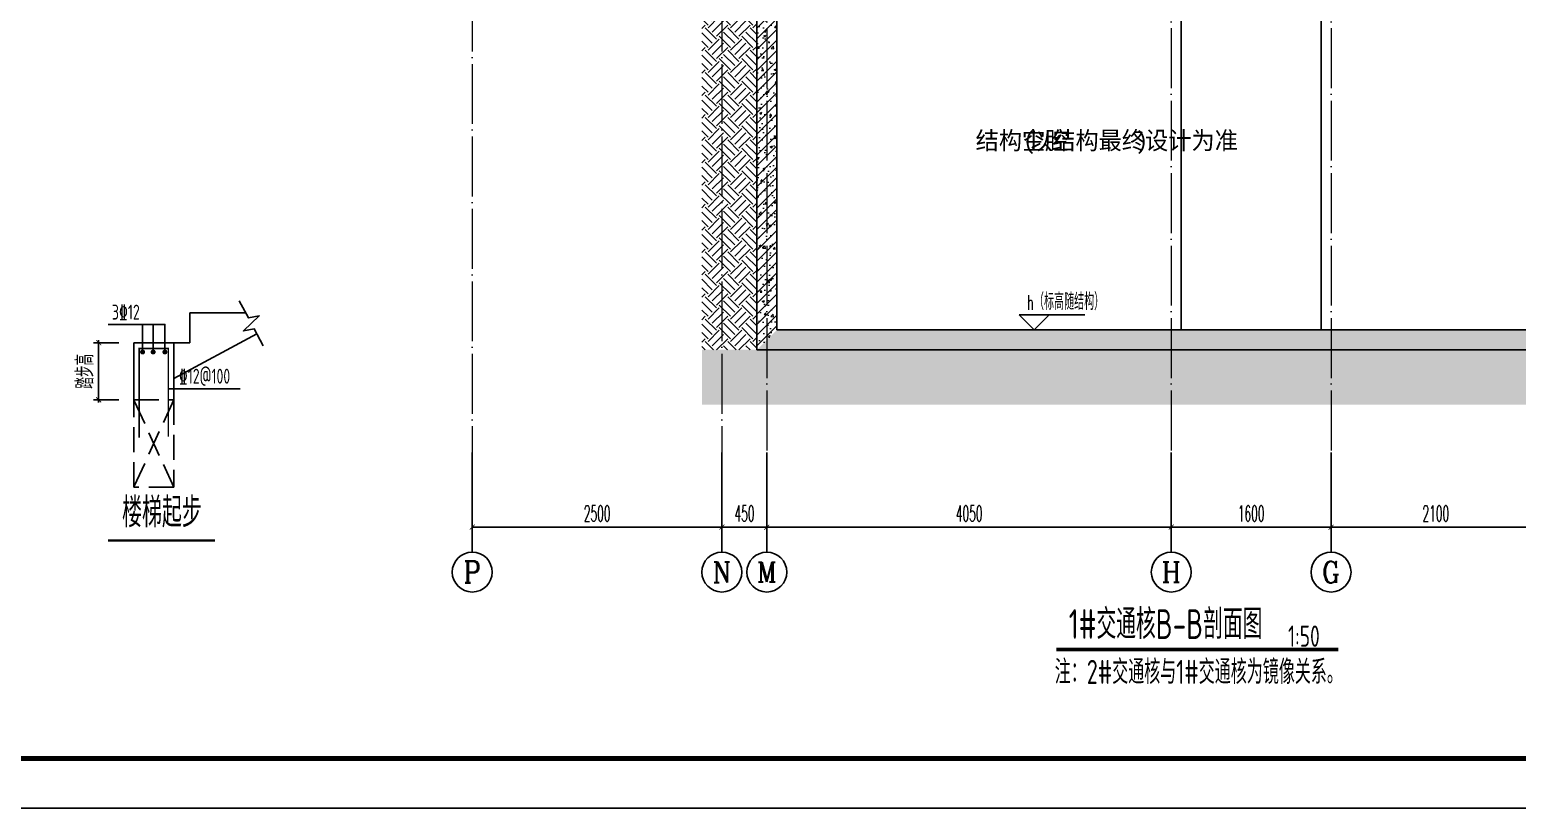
# Model space of a CAD drawing. Extents: x 826826 to 1642106, y -156213 to 399140.
# Drawn here: x 1555329 to 1570225, y 327062 to 334864 of the extents above; entities that cross this region are included whole.
import ezdxf
from ezdxf.enums import TextEntityAlignment as Align

# ---------------------------------------------------------------- set-up
doc = ezdxf.new("R2010")
doc.units = 0
doc.header["$LTSCALE"] = 1000
doc.linetypes.add('DASH', pattern=[0.35, 0.25, -0.1])
doc.linetypes.add('DOTE', pattern=[2.42, 2, -0.2, 0.02, -0.2])
doc.layers.get('0').update_dxf_attribs({"linetype": 'CONTINUOUS'})
doc.layers.get('DEFPOINTS').update_dxf_attribs({"linetype": 'CONTINUOUS'})
for name, color, linetype in [('-TK', 7, 'CONTINUOUS'), ('AXIS', 3, 'CONTINUOUS'), ('AXIS_TEXT', 4, 'CONTINUOUS'), ('DIM', 2, 'CONTINUOUS'), ('DIM_ELEV', 3, 'CONTINUOUS'), ('DIM_SYMB', 3, 'CONTINUOUS'), ('NUM', 7, 'CONTINUOUS'), ('PUB_TEXT', 2, 'CONTINUOUS'), ('REIN', 6, 'CONTINUOUS'), ('S_E_STAIR', 4, 'CONTINUOUS'), ('TEXT', 2, 'CONTINUOUS'), ('THIN', 7, 'CONTINUOUS'), ('WALL', 5, 'CONTINUOUS'), ('看线', 251, 'CONTINUOUS'), ('结构大样', 132, 'CONTINUOUS')]:
    doc.layers.add(name, color=color, linetype=linetype)
for name, color, linetype, lineweight in [('DOTE', 251, 'DOTE', 9), ('PUB_HATCH', 8, 'CONTINUOUS', 9), ('填充', 251, 'CONTINUOUS', 5)]:
    doc.layers.add(name, color=color, linetype=linetype, lineweight=lineweight)
doc.styles.add('_TCH_AXIS', font='COMPLEX', dxfattribs={"bigfont": 'GBCBIG'})
doc.styles.add('_TCH_DIM', font='SIMPLEX.shx', dxfattribs={"width": 0.7, "bigfont": 'GBCBIG.shx'})
doc.styles.add('_TCH_DIM_T3', font='SIMPLEX.shx', dxfattribs={"width": 0.494118, "bigfont": 'GBCBIG.shx'})
doc.styles.add('COMPLEX', font='COMPLEX')
doc.styles.add('TSSD_DIMENSION', font='Tssdeng.shx', dxfattribs={"width": 0.7, "bigfont": 'tssdchn.shx'})
doc.styles.add('TSSD_Norm', font='Tssdeng.shx', dxfattribs={"bigfont": 'tssdchn.shx'})
doc.styles.add('TSSD_REIN', font='tssdeng.shx', dxfattribs={"width": 0.7, "height": 300, "bigfont": 'tssdchn.shx'})
doc.dimstyles.new('_TCH_ARCH&&50', dxfattribs={"dimtxt": 157.5, "dimasz": 50, "dimexe": 125, "dimexo": 150, "dimgap": 58.75, "dimtad": 1, "dimdec": 0, "dimzin": 0, "dimdsep": 46, "dimtxsty": '_TCH_DIM_T3', "dimblk": 'ARCHTICK', "dimcen": 0.09, "dimclrt": 7, "dimazin": 0, "dimtfac": 1, "dimtdec": 0, "dimtix": 1, "dimtmove": 2, "dimatfit": 3, "dimldrblk": 'ARCHTICK', "dimfxl": 0, "dimtolj": 1, "dimtzin": 0, "dimarcsym": 0})
doc.dimstyles.new('TSSD_50_50', dxfattribs={"dimtxt": 175, "dimasz": 50, "dimexe": 50, "dimexo": 150, "dimgap": 50, "dimtad": 1, "dimdec": 0, "dimzin": 0, "dimdsep": 46, "dimtxsty": 'TSSD_DIMENSION', "dimblk": 'ARCHTICK', "dimcen": 0, "dimdle": 25, "dimclrt": 7, "dimadec": 0, "dimazin": 0, "dimtfac": 1, "dimtdec": 0, "dimtix": 1, "dimtmove": 2, "dimatfit": 3, "dimfxl": 0, "dimtolj": 1, "dimtzin": 0, "dimarcsym": 0})
pattern_1 = [(45, (604796.58, 429134.24), (-53.0330086, 53.0330086), []), (50, (604796.58, 429134.24), (215.178055, -18.82564), [22.5, -247.5]), (355, (604796.58, 429134.24), (-41.6254, 225.65764), [18, -198]), (100.4514, (604814.52, 429132.67), (173.552815, 206.831863), [19.122057, -210.342634]), (46.1842, (604796.58, 429194.24), (320.172315, -49.655704), [33.75, -371.25]), (96.6356, (604823.26, 429190.1), (280.39881, 292.23536), [28.68309, -315.5139]), (351.1842, (604796.6, 429194.24), (280.39858, 292.23558), [27, -297]), (21, (604826.58, 429179.24), (179.072116, -120.785667), [22.5, -247.5]), (326, (604826.58, 429179.24), (72.9946, 217.545014), [18, -198]), (71.4514, (604841.5, 429169.18), (252.06679, 96.75915), [19.122057, -210.342634]), (37.5, (604796.58, 429134.24), (3.6479566, 99.868156), [0, -195.6, 0, -201, 0, -198.75]), (7.5, (604796.58, 429134.24), (78.920861, 118.323514), [0, -114.6, 0, -191.1, 0, -75.75]), (327.5, (604729.68, 429134.24), (160.146731, -6.7664615), [0, -75, 0, -234, 0, -310.5]), (317.5, (604699.68, 429134.24), (174.95585, 30.031495), [0, -97.5, 0, -155.4, 0, -220.5])]

# ---------------------------------------------------------------- blocks, each defined once
blk = doc.blocks.new('A1')
blk.add_lwpolyline([(0, 59400), (0, 0), (84100, 0), (84100, 59400)], close=True)
at = {"const_width": 100}
blk.add_lwpolyline([(2500, 58400), (2500, 1000), (83100, 1000), (83100, 58400)], close=True, dxfattribs=at)
blk = doc.blocks.new('_ArchTick')
at = {"color": 0, "linetype": 'ByBlock', "const_width": 0.15}
blk.add_lwpolyline([(-0.5, -0.5), (0.5, 0.5)], dxfattribs=at)
blk = doc.blocks.new('*D2233')
at = {"layer": 'DEFPOINTS', "color": 0}
for p in [(1556019, 331727), (1556371, 331727), (1556371, 331155)]:
    blk.add_point(p, dxfattribs=at)
at = {"layer": 'DIM', "color": 0, "lineweight": -2}
for p, q in [((1556221, 331727), (1555969, 331727)), ((1556019, 331130), (1556019, 331752)), ((1556221, 331155), (1555969, 331155))]:
    blk.add_line(p, q, dxfattribs=at)
at = {"layer": 'DIM', "color": 0, "lineweight": -2, "xscale": 50, "yscale": 50, "zscale": 50}
for p, rotation in [((1556019, 331727), 90), ((1556019, 331155), 270)]:
    blk.add_blockref('_ArchTick', p, dxfattribs=dict(at, rotation=rotation))
at = {"layer": 'DIM', "color": 7, "insert": (1555881, 331441), "char_height": 175, "attachment_point": 5, "rotation": 90, "style": 'TSSD_DIMENSION'}
blk.add_mtext('\\A1;踏步高', dxfattribs=at)
blk = doc.blocks.new('*D2286')
at = {"layer": 'AXIS', "color": 0, "lineweight": -2}
for p, q in [((1568360, 330479), (1568360, 329754)), ((1570460, 330479), (1570460, 329754)), ((1568360, 329879), (1570460, 329879))]:
    blk.add_line(p, q, dxfattribs=at)
at = {"layer": 'DEFPOINTS', "color": 0}
for p in [(1568360, 330629), (1570460, 330629), (1570460, 329879)]:
    blk.add_point(p, dxfattribs=at)
at = {"layer": 'AXIS', "color": 0, "lineweight": -2, "xscale": 50, "yscale": 50, "zscale": 50, "rotation": 180}
blk.add_blockref('_ArchTick', (1568360, 329879), dxfattribs=at)
at = {"layer": 'AXIS', "color": 0, "lineweight": -2, "xscale": 50, "yscale": 50, "zscale": 50}
blk.add_blockref('_ArchTick', (1570460, 329879), dxfattribs=at)
at = {"layer": 'AXIS', "color": 7, "insert": (1569410, 330016), "char_height": 157.5, "attachment_point": 5, "style": '_TCH_DIM_T3'}
blk.add_mtext('\\A1;2100', dxfattribs=at)
blk = doc.blocks.new('*D2287')
at = {"layer": 'AXIS', "color": 0, "lineweight": -2}
for p, q in [((1566760, 330479), (1566760, 329754)), ((1568360, 330479), (1568360, 329754)), ((1566760, 329879), (1568360, 329879))]:
    blk.add_line(p, q, dxfattribs=at)
at = {"layer": 'DEFPOINTS', "color": 0}
for p in [(1566760, 330629), (1568360, 330629), (1568360, 329879)]:
    blk.add_point(p, dxfattribs=at)
at = {"layer": 'AXIS', "color": 0, "lineweight": -2, "xscale": 50, "yscale": 50, "zscale": 50, "rotation": 180}
blk.add_blockref('_ArchTick', (1566760, 329879), dxfattribs=at)
at = {"layer": 'AXIS', "color": 0, "lineweight": -2, "xscale": 50, "yscale": 50, "zscale": 50}
blk.add_blockref('_ArchTick', (1568360, 329879), dxfattribs=at)
at = {"layer": 'AXIS', "color": 7, "insert": (1567560, 330016), "char_height": 157.5, "attachment_point": 5, "style": '_TCH_DIM_T3'}
blk.add_mtext('\\A1;1600', dxfattribs=at)
blk = doc.blocks.new('*D2288')
at = {"layer": 'AXIS', "color": 0, "lineweight": -2}
for p, q in [((1562710, 330479), (1562710, 329754)), ((1566760, 330479), (1566760, 329754)), ((1562710, 329879), (1566760, 329879))]:
    blk.add_line(p, q, dxfattribs=at)
at = {"layer": 'DEFPOINTS', "color": 0}
for p in [(1562710, 330629), (1566760, 330629), (1566760, 329879)]:
    blk.add_point(p, dxfattribs=at)
at = {"layer": 'AXIS', "color": 0, "lineweight": -2, "xscale": 50, "yscale": 50, "zscale": 50, "rotation": 180}
blk.add_blockref('_ArchTick', (1562710, 329879), dxfattribs=at)
at = {"layer": 'AXIS', "color": 0, "lineweight": -2, "xscale": 50, "yscale": 50, "zscale": 50}
blk.add_blockref('_ArchTick', (1566760, 329879), dxfattribs=at)
at = {"layer": 'AXIS', "color": 7, "insert": (1564735, 330016), "char_height": 157.5, "attachment_point": 5, "style": '_TCH_DIM_T3'}
blk.add_mtext('\\A1;4050', dxfattribs=at)
blk = doc.blocks.new('*D2289')
at = {"layer": 'AXIS', "color": 0, "lineweight": -2}
for p, q in [((1562260, 330479), (1562260, 329754)), ((1562710, 330479), (1562710, 329754)), ((1562260, 329879), (1562710, 329879))]:
    blk.add_line(p, q, dxfattribs=at)
at = {"layer": 'DEFPOINTS', "color": 0}
for p in [(1562260, 330629), (1562710, 330629), (1562710, 329879)]:
    blk.add_point(p, dxfattribs=at)
at = {"layer": 'AXIS', "color": 0, "lineweight": -2, "xscale": 50, "yscale": 50, "zscale": 50, "rotation": 180}
blk.add_blockref('_ArchTick', (1562260, 329879), dxfattribs=at)
at = {"layer": 'AXIS', "color": 0, "lineweight": -2, "xscale": 50, "yscale": 50, "zscale": 50}
blk.add_blockref('_ArchTick', (1562710, 329879), dxfattribs=at)
at = {"layer": 'AXIS', "color": 7, "insert": (1562485, 330016), "char_height": 157.5, "attachment_point": 5, "style": '_TCH_DIM_T3'}
blk.add_mtext('\\A1;450', dxfattribs=at)
blk = doc.blocks.new('*D2290')
at = {"layer": 'AXIS', "color": 0, "lineweight": -2}
for p, q in [((1559760, 330479), (1559760, 329754)), ((1562260, 330479), (1562260, 329754)), ((1559760, 329879), (1562260, 329879))]:
    blk.add_line(p, q, dxfattribs=at)
at = {"layer": 'DEFPOINTS', "color": 0}
for p in [(1559760, 330629), (1562260, 330629), (1562260, 329879)]:
    blk.add_point(p, dxfattribs=at)
at = {"layer": 'AXIS', "color": 0, "lineweight": -2, "xscale": 50, "yscale": 50, "zscale": 50, "rotation": 180}
blk.add_blockref('_ArchTick', (1559760, 329879), dxfattribs=at)
at = {"layer": 'AXIS', "color": 0, "lineweight": -2, "xscale": 50, "yscale": 50, "zscale": 50}
blk.add_blockref('_ArchTick', (1562260, 329879), dxfattribs=at)
at = {"layer": 'AXIS', "color": 7, "insert": (1561010, 330016), "char_height": 157.5, "attachment_point": 5, "style": '_TCH_DIM_T3'}
blk.add_mtext('\\A1;2500', dxfattribs=at)
blk = doc.blocks.new('_AXISO')
blk.add_circle((0, 0), 0.5)
at = {"layer": 'AXIS_TEXT', "style": 'COMPLEX', "width": 1.041667}
blk.add_attdef('A', text='', height=0.56, dxfattribs=at).set_placement((-0.25, -0.28), (0.25, -0.28), align=Align.FIT)

msp = doc.modelspace()

# ---------------------------------------------------------------- hatches: boundary and pattern name
at = {"layer": 'PUB_HATCH'}
h = msp.add_hatch(dxfattribs=at)
h.set_pattern_fill('钢筋混凝土', color=256, scale=30, style=0)
h.set_pattern_definition(pattern_1)
h.paths.add_polyline_path([(1562709.91, 336589.16), (1562609.91, 336555.83), (1562609.91, 331655.83), (1562809.91, 331855.83), (1562809.91, 336555.83)])
h = msp.add_hatch(dxfattribs=at)
h.set_pattern_fill('钢筋混凝土', color=256, scale=30, style=0)
h.set_pattern_definition(pattern_1)
h.paths.add_polyline_path([(1572359.96, 331855.83), (1562809.91, 331855.83), (1562609.91, 331655.83), (1572359.96, 331655.83)])
at = {"layer": '填充'}
h = msp.add_hatch(dxfattribs=at)
h.set_pattern_fill('EARTH', color=250, scale=50, angle=45, style=0)
h.set_pattern_definition([(45, (603563.56, 322225.88), (0, 224.506403), [158.75, -158.75]), (45, (603521.47, 322267.98), (0, 224.506403), [158.75, -158.75]), (45, (603479.37, 322310.07), (0, 224.506403), [158.75, -158.75]), (135, (603479.37, 322338.13), (-224.506403, 0), [158.75, -158.75]), (135, (603521.47, 322380.23), (-224.506403, 0), [158.75, -158.75]), (135, (603563.56, 322422.32), (-224.506403, 0), [158.75, -158.75])])
h.paths.add_polyline_path([(1562059.61, 331655.83), (1562609.86, 331655.83), (1562609.86, 335355.83), (1562059.61, 335355.83)])
h = msp.add_hatch(dxfattribs=at)
h.set_pattern_fill('EARTH', color=250, scale=50, angle=45, style=0)
h.set_pattern_definition([(45, (1404837.88, 468739.9), (0, 224.5064), [158.75, -158.75]), (45, (1404795.79, 468781.99), (0, 224.5064), [158.75, -158.75]), (45, (1404753.69, 468824.09), (0, 224.5064), [158.75, -158.75]), (135, (1404753.69, 468852.15), (-224.5064, 0), [158.75, -158.75]), (135, (1404795.79, 468894.24), (-224.5064, 0), [158.75, -158.75]), (135, (1404837.88, 468936.34), (-224.5064, 0), [158.75, -158.75])])
h.paths.add_polyline_path([(1562059.91, 331656.18), (1562059.91, 331105.93), (1572359.96, 331105.93), (1572359.96, 331656.18)])

# ---------------------------------------------------------------- linework, layer by layer
at = {"layer": 'AXIS'}
for p, q in [((1559759.91, 330628.83), (1559759.91, 329628.83)), ((1562259.91, 330628.83), (1562259.91, 329628.83)), ((1562709.91, 330628.83), (1562709.91, 329628.83)), ((1566759.91, 330628.83), (1566759.91, 329628.83)), ((1568359.91, 330628.83), (1568359.91, 329628.83))]:
    msp.add_line(p, q, dxfattribs=at)
at = {"layer": 'DIM_ELEV', "color": 3}
for p, q in [((1565387.56, 331855.83), (1565237.56, 332005.83)), ((1565237.56, 332005.83), (1565893.56, 332005.83)), ((1565387.56, 331855.83), (1565537.56, 332005.83))]:
    msp.add_line(p, q, dxfattribs=at)
at = {"layer": 'DIM_SYMB', "const_width": 35}
msp.add_lwpolyline([(1565609.35, 328653.67), (1568433.99, 328653.67)], dxfattribs=at)
at = {"layer": 'DOTE', "linetype": 'DOTE', "ltscale": 0.3}
for p, q in [((1562709.89, 355205.83), (1562709.91, 330628.83)), ((1566759.89, 355205.83), (1566759.91, 330628.83)), ((1568359.89, 355205.83), (1568359.91, 330628.83)), ((1559759.91, 342505.83), (1559759.91, 330628.83)), ((1562259.91, 342505.83), (1562259.91, 330628.83))]:
    msp.add_line(p, q, dxfattribs=at)
at = {"layer": 'NUM', "color": 7, "const_width": 25}
msp.add_lwpolyline([(1556112.13, 329746), (1557185.19, 329746)], dxfattribs=at)
at = {"layer": 'REIN', "const_width": 15}
msp.add_lwpolyline([(1556424.87, 330774.51), (1556424.87, 331669.8), (1556716.15, 331669.8), (1556716.15, 330785.01)], dxfattribs=at)
at = {"layer": 'REIN', "const_width": 25}
for points in [[(1556446.52, 331634.32, 1), (1556471.52, 331634.32, 1)], [(1556552.28, 331634.32, 1), (1556577.28, 331634.32, 1)], [(1556669.45, 331634.32, 1), (1556694.45, 331634.32, 1)]]:
    msp.add_lwpolyline(points, format="xyb", close=True, dxfattribs=at)
at = {"layer": 'S_E_STAIR', "color": 2}
for p, q in [((1556931.07, 331727.19), (1556931.07, 332027.19)), ((1556931.07, 332027.19), (1557491.07, 332027.19)), ((1556371.07, 331154.92), (1556371.07, 331727.19)), ((1556371.07, 331727.19), (1556931.07, 331727.19)), ((1557604.41, 331815.63), (1556771.07, 331369.2)), ((1556771.07, 331154.92), (1556771.07, 331727.19))]:
    msp.add_line(p, q, dxfattribs=at)
at = {"layer": 'TEXT'}
for p, q in [((1556459.02, 331634.32), (1556459.02, 331909.98)), ((1556564.78, 331634.32), (1556564.78, 331909.98))]:
    msp.add_line(p, q, dxfattribs=at)
for points in [[(1556681.95, 331634.32), (1556681.95, 331909.98), (1556113.25, 331909.98)], [(1556716.15, 331265.29), (1557436.5, 331265.29)]]:
    msp.add_lwpolyline(points, dxfattribs=at)
at = {"layer": 'THIN', "lineweight": -2}
msp.add_lwpolyline([(1557427.61, 332145.66), (1557518.27, 331976.41), (1557627.22, 331996.66), (1557468.26, 331846.16), (1557577.21, 331866.41), (1557667.87, 331697.16)], dxfattribs=at)
at = {"layer": 'WALL'}
for p, q in [((1562609.91, 336555.83), (1562609.91, 331655.83)), ((1562809.91, 336555.83), (1562809.91, 331855.83)), ((1572359.96, 331855.83), (1562809.91, 331855.83)), ((1572359.96, 331655.83), (1562609.91, 331655.83))]:
    msp.add_line(p, q, dxfattribs=at)
at = {"layer": '看线', "color": 252}
for p, q in [((1566860.51, 336105.83), (1566859.77, 331855.83)), ((1568259.77, 335055.83), (1568259.77, 331855.83))]:
    msp.add_line(p, q, dxfattribs=at)
at = {"layer": '结构大样', "linetype": 'DASH'}
for p, q in [((1556771.07, 330279.92), (1556371.07, 331154.92)), ((1556771.07, 331154.92), (1556371.07, 330279.92))]:
    msp.add_line(p, q, dxfattribs=at)
msp.add_lwpolyline([(1556771.07, 330279.92), (1556371.07, 330279.92), (1556371.07, 331154.92), (1556771.07, 331154.92)], close=True, dxfattribs=at)

# ---------------------------------------------------------------- block references
at = {"layer": '-TK', "xscale": 0.5, "yscale": 0.5, "zscale": 0.5}
msp.add_blockref('A1', (1537267.3, 327062.42), dxfattribs=at)
at = {"layer": 'AXIS'}
ref = msp.add_blockref('_AXISO', (1559759.91, 329428.83), dxfattribs=dict(at, xscale=400, yscale=400, zscale=400))
ref.add_attrib('A', 'P', dxfattribs={"layer": 'AXIS_TEXT', "height": 217.63, "style": '_TCH_AXIS'}).set_placement((1559671.82, 329320.01), (1559848, 329320.01), align=Align.FIT)
ref = msp.add_blockref('_AXISO', (1562259.91, 329428.83), dxfattribs=dict(at, xscale=400, yscale=400, zscale=400))
ref.add_attrib('A', 'N', dxfattribs={"layer": 'AXIS_TEXT', "height": 207.63, "style": '_TCH_AXIS'}).set_placement((1562165.98, 329325.01), (1562353.84, 329325.01), align=Align.FIT)
ref = msp.add_blockref('_AXISO', (1562709.91, 329428.83), dxfattribs=dict(at, xscale=400, yscale=400, zscale=400))
ref.add_attrib('A', 'M', dxfattribs={"layer": 'AXIS_TEXT', "height": 197.99, "style": '_TCH_AXIS'}).set_placement((1562610.92, 329329.83), (1562808.91, 329329.83), align=Align.FIT)
ref = msp.add_blockref('_AXISO', (1566759.91, 329428.83), dxfattribs=dict(at, xscale=400, yscale=400, zscale=400))
ref.add_attrib('A', 'H', dxfattribs={"layer": 'AXIS_TEXT', "height": 202.76, "style": '_TCH_AXIS'}).set_placement((1566663.36, 329327.45), (1566856.46, 329327.45), align=Align.FIT)
ref = msp.add_blockref('_AXISO', (1568359.91, 329428.83), dxfattribs=dict(at, xscale=400, yscale=400, zscale=400))
ref.add_attrib('A', 'G', dxfattribs={"layer": 'AXIS_TEXT', "height": 212.59, "style": '_TCH_AXIS'}).set_placement((1568268.8, 329322.53), (1568451.02, 329322.53), align=Align.FIT)

# ---------------------------------------------------------------- texts
at = {"layer": 'DIM_ELEV', "color": 7, "style": '_TCH_DIM'}
for s, height, width, p in [('h', 148.75, 0.494118, (1565318.91, 332055.88)), ('（标高随结构）', 168.794, 0.7, (1565385.41, 332055.88))]:
    msp.add_text(s, height=height, dxfattribs=dict(at, width=width)).set_placement(p)
at = {"layer": 'NUM', "color": 1, "style": 'TSSD_Norm', "width": 0.7}
msp.add_text('楼梯起步', height=300, dxfattribs=at).set_placement((1556652.43, 329787.55), align=Align.BOTTOM_CENTER)
at = {"layer": 'PUB_TEXT'}
for s, height, p in [('结构空腔', 178.723, (1564801.27, 333664.6)), ('(', 175, (1565277.87, 333664.6)), ('以结构最终设计为准', 178.723, (1565336.2, 333664.6)), (')', 175, (1566408.54, 333664.6))]:
    msp.add_text(s, height=height, dxfattribs=at).set_placement(p)
at = {"layer": 'PUB_TEXT', "style": 'TSSD_REIN', "width": 0.7}
for s, height, p in [('1#交通核B-B剖面图', 297.5, (1565733.49, 328759.33)), ('1:50', 212.5, (1567929.28, 328681.07))]:
    msp.add_text(s, height=height, dxfattribs=at).set_placement(p)
at = {"layer": 'PUB_TEXT', "color": 1, "style": 'TSSD_REIN', "width": 0.7}
msp.add_text('注：2#交通核与1#交通核为镜像关系。', height=241.1348, dxfattribs=at).set_placement((1565593.21, 328308.09))
at = {"layer": 'THIN', "color": 0, "style": 'TSSD_REIN', "width": 0.7}
for s, p in [('3%%13212', (1556151.81, 331914.07)), ('%%13212@100', (1556821.55, 331271.98))]:
    msp.add_text(s, height=150, dxfattribs=at).set_placement(p, align=Align.BOTTOM_LEFT)

# ---------------------------------------------------------------- dimensions: what is measured, and where the dimension line sits
at = {"layer": 'AXIS'}
for p1, p2, picture, middle in [((1559759.91, 330628.83), (1562259.91, 330628.83), '*D2290', (1561009.91, 330016.33)), ((1562259.91, 330628.83), (1562709.91, 330628.83), '*D2289', (1562484.91, 330016.33)), ((1562709.91, 330628.83), (1566759.91, 330628.83), '*D2288', (1564734.91, 330016.33)), ((1566759.91, 330628.83), (1568359.91, 330628.83), '*D2287', (1567559.91, 330016.33)), ((1568359.91, 330628.83), (1570459.91, 330628.83), '*D2286', (1569409.91, 330016.33))]:
    dim = msp.add_aligned_dim(p1=p1, p2=p2, distance=-750, dimstyle='_TCH_ARCH&&50', dxfattribs=at)
    dim.commit()
    dim.dimension.update_dxf_attribs({"geometry": picture, "text_midpoint": middle})
at = {"layer": 'DIM'}
dim = msp.add_linear_dim(base=(1556018.54, 331727.19), p1=(1556371.07, 331154.92), p2=(1556371.07, 331727.19), angle=90, text='踏步高', dimstyle='TSSD_50_50', override={"dimlfac": 0.5}, dxfattribs=at)
dim.commit()
dim.dimension.update_dxf_attribs({"geometry": '*D2233', "text_midpoint": (1555881.04, 331441.05)})

doc.saveas('drawing.dxf')
